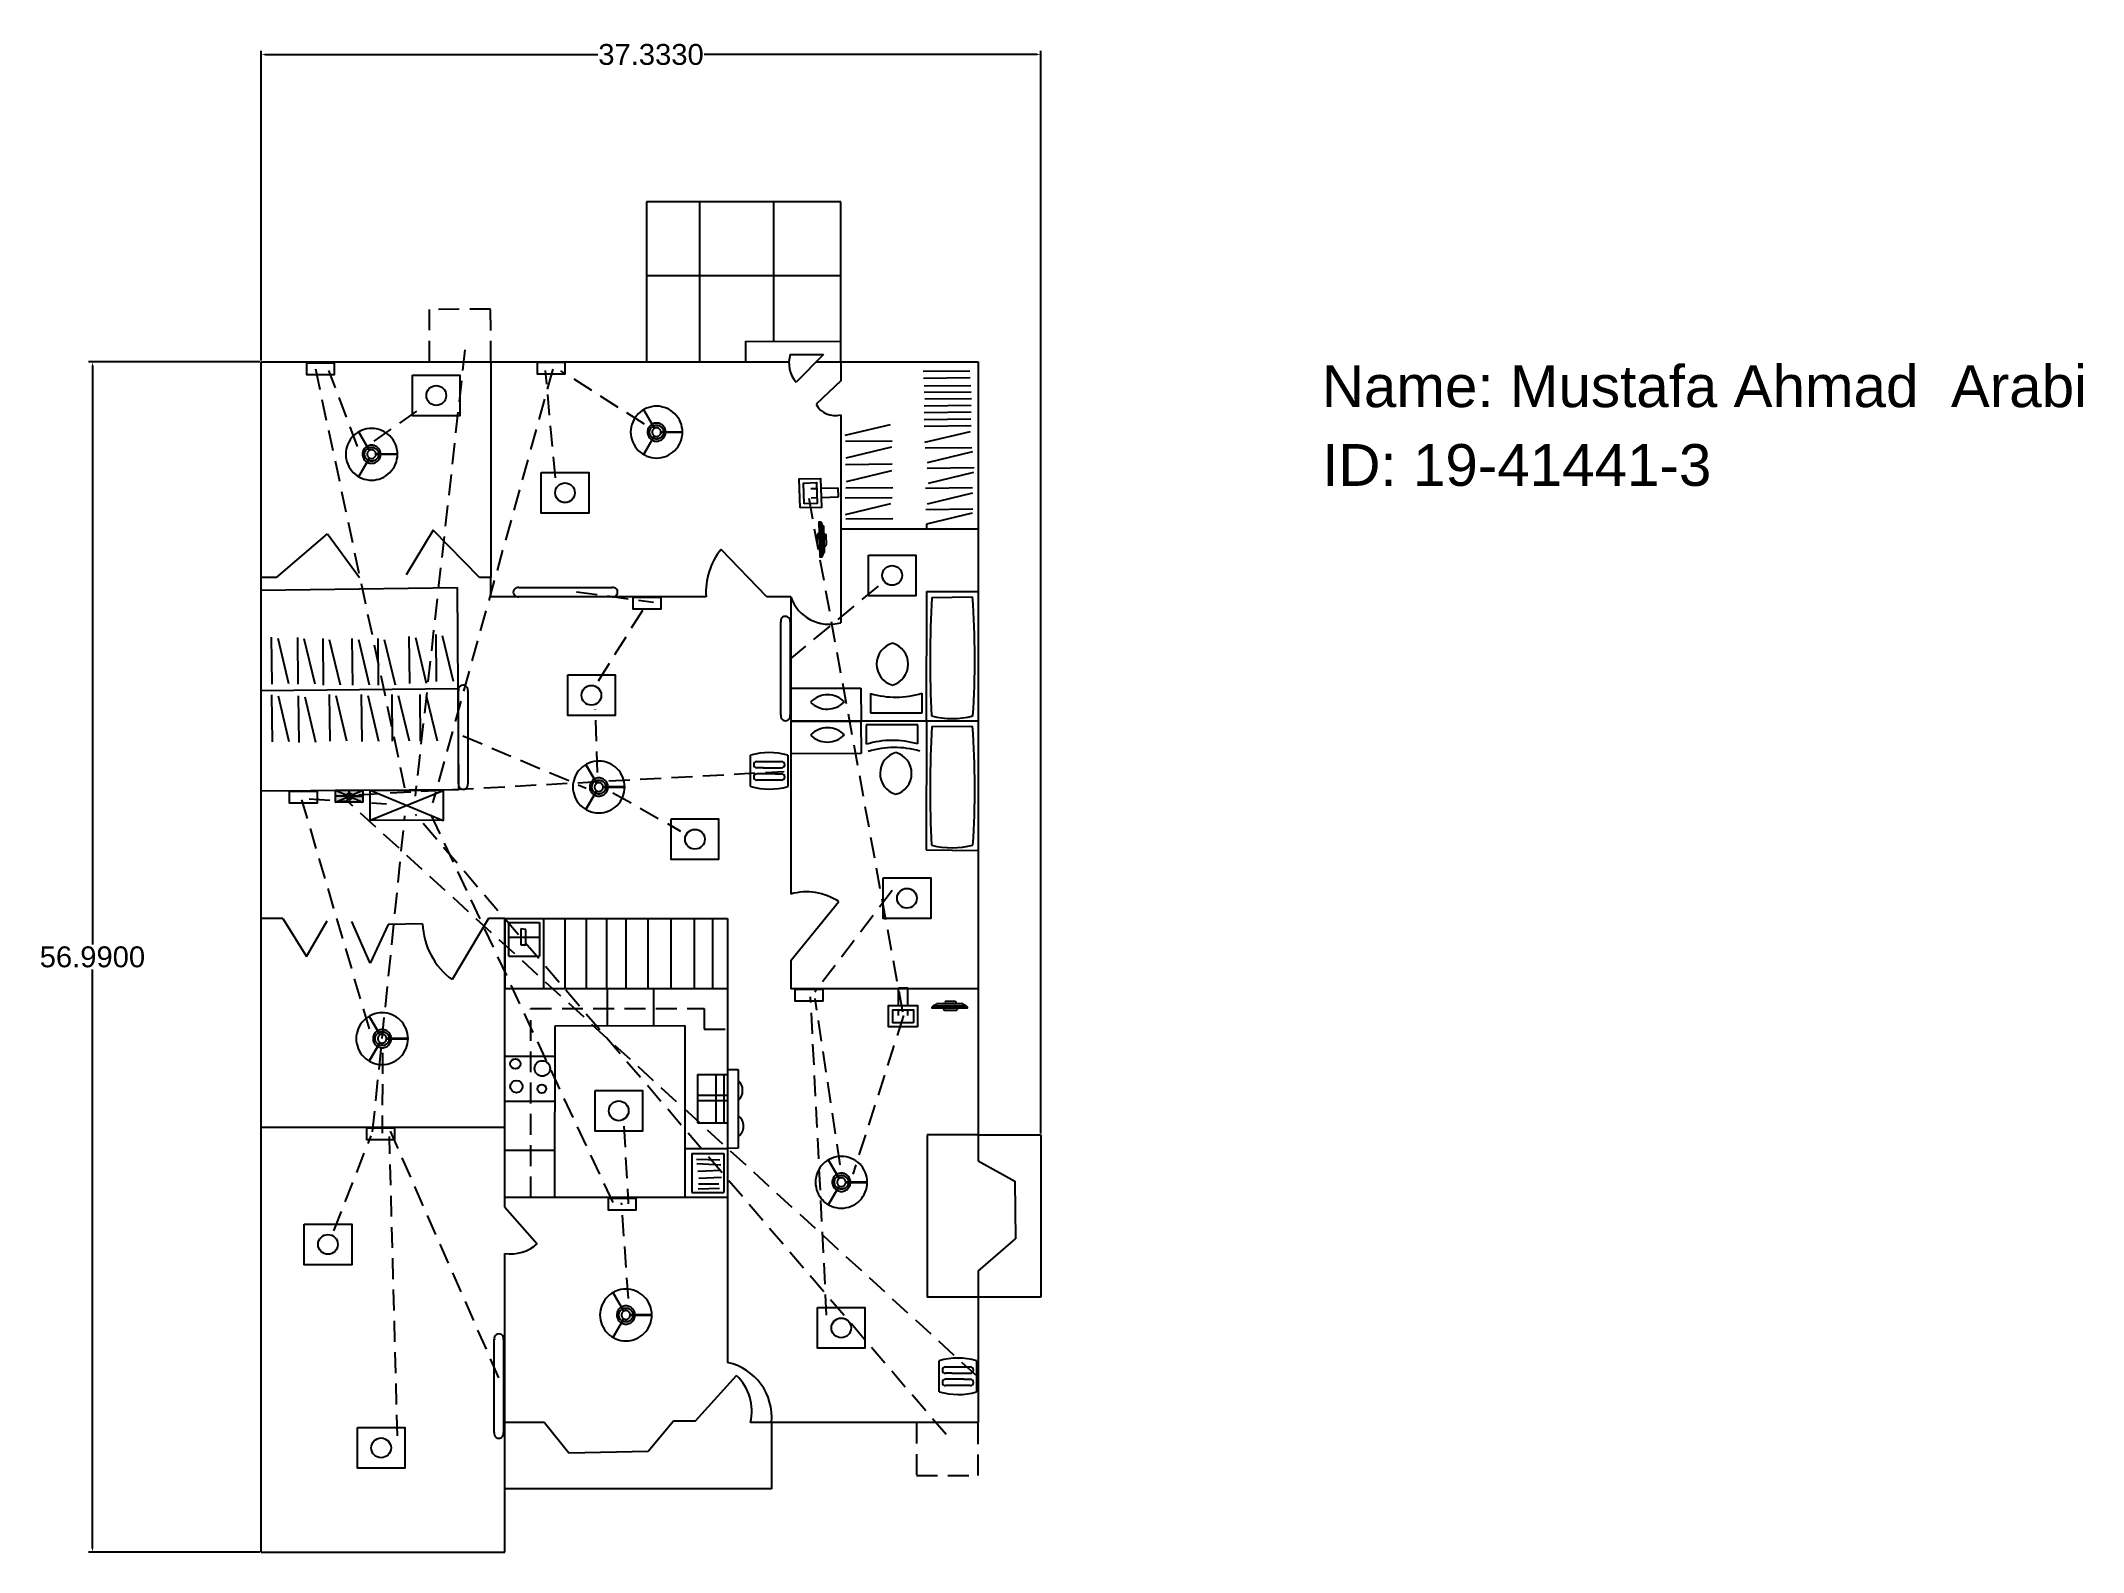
# Model space of a CAD drawing. Header units: inches. Extents: x 180.2 to 278, y 57.8 to 130.2.
import ezdxf

# ---------------------------------------------------------------- set-up
doc = ezdxf.new("R2010")
doc.units = ezdxf.units.IN
doc.header["$MEASUREMENT"] = 0
doc.linetypes.add('DASHEDX2', pattern=[1.5, 1, -0.5])
doc.styles.get("Standard").update_dxf_attribs({"font": 'arial.ttf'})
doc.dimstyles.get("Standard").update_dxf_attribs({"dimtxt": 1, "dimasz": 0.18, "dimexe": 0.18, "dimexo": 0.0625, "dimgap": 0.09, "dimtad": 0, "dimtih": 1, "dimtoh": 1, "dimdec": 4, "dimzin": 0, "dimdsep": 46, "dimtxsty": 'Standard', "dimcen": 0.09, "dimadec": 0, "dimazin": 0, "dimtfac": 1, "dimtdec": 4, "dimtofl": 0, "dimtmove": 0, "dimatfit": 3, "dimfxl": 1, "dimtolj": 1, "dimtzin": 0, "dimarcsym": 0})

# ---------------------------------------------------------------- blocks, each defined once
blk = doc.blocks.new('*D6')
at = {"color": 0, "linetype": 'Continuous', "lineweight": -2, "transparency": 16777216}
for p, q in [((190.721, 114.828), (182.523, 114.828)), ((182.703, 114.648), (182.703, 86.933)), ((182.703, 58.018), (182.703, 85.732)), ((190.721, 57.838), (182.523, 57.838))]:
    blk.add_line(p, q, dxfattribs=at)
at = {"color": 0, "linetype": 'Continuous', "transparency": 16777216}
for points in [[(182.673, 114.648), (182.733, 114.648), (182.703, 114.828)], [(182.673, 58.018), (182.733, 58.018), (182.703, 57.838)]]:
    blk.add_solid(points, dxfattribs=at)
at = {"layer": 'Defpoints', "color": 0, "linetype": 'Continuous', "transparency": 16777216}
for p in [(190.783, 114.828), (182.703, 57.838), (190.783, 57.838)]:
    blk.add_point(p, dxfattribs=at)
at = {"color": 0, "linetype": 'Continuous', "transparency": 16777216, "insert": (182.703, 86.333), "char_height": 1, "attachment_point": 5}
blk.add_mtext('\\A1;56.9900', dxfattribs=at)
blk = doc.blocks.new('*D7')
at = {"color": 0, "linetype": 'Continuous', "lineweight": -2, "transparency": 16777216}
for p, q in [((190.783, 114.89), (190.783, 129.717)), ((190.963, 129.537), (206.897, 129.537)), ((227.936, 129.537), (212.002, 129.537)), ((228.116, 77.881), (228.116, 129.717))]:
    blk.add_line(p, q, dxfattribs=at)
at = {"color": 0, "linetype": 'Continuous', "transparency": 16777216}
for points in [[(190.963, 129.567), (190.963, 129.507), (190.783, 129.537)], [(227.936, 129.567), (227.936, 129.507), (228.116, 129.537)]]:
    blk.add_solid(points, dxfattribs=at)
at = {"layer": 'Defpoints', "color": 0, "linetype": 'Continuous', "transparency": 16777216}
for p in [(228.116, 129.537), (190.783, 114.828), (228.116, 77.818)]:
    blk.add_point(p, dxfattribs=at)
at = {"color": 0, "linetype": 'Continuous', "transparency": 16777216, "insert": (209.45, 129.537), "char_height": 1, "attachment_point": 5}
blk.add_mtext('\\A1;37.3330', dxfattribs=at)
blk = doc.blocks.new('FRISBI_PL')
for points in [[(-29.6, -2.9), (-29.1, -5.8), (-28.4, -8.6), (-27.4, -11.4), (-26.2, -14), (-24.7, -16.5), (-23, -18.8), (-21, -21), (-18.8, -23), (-16.5, -24.7), (-14, -26.2), (-11.4, -27.4), (-8.6, -28.4), (-5.8, -29.1), (-2.9, -29.6), (0, -29.7), (2.9, -29.6), (5.8, -29.1), (8.6, -28.4), (11.4, -27.4), (14, -26.2), (16.5, -24.7), (18.8, -23), (21, -21), (23, -18.8), (24.7, -16.5), (26.2, -14), (27.4, -11.4), (28.4, -8.6), (29.1, -5.8), (29.6, -2.9), (29.7, 0), (29.6, 2.9), (29.1, 5.8), (28.4, 8.6), (27.4, 11.4), (26.2, 14), (24.7, 16.5), (23, 18.8), (21, 21), (18.8, 23), (16.5, 24.7), (14, 26.2), (11.4, 27.4), (8.6, 28.4), (5.8, 29.1), (2.9, 29.6), (0, 29.7), (-2.9, 29.6), (-5.8, 29.1), (-8.6, 28.4), (-11.4, 27.4), (-14, 26.2), (-16.5, 24.7), (-18.8, 23), (-21, 21), (-23, 18.8), (-24.7, 16.5), (-26.2, 14), (-27.4, 11.4), (-28.4, 8.6), (-29.1, 5.8), (-29.6, 2.9), (-29.7, 0)], [(-5, 0), (-5, -0.6), (-4.9, -1.1), (-4.7, -1.7), (-4.5, -2.2), (-4.2, -2.7), (-3.9, -3.1), (-3.5, -3.5), (-3.1, -3.9), (-2.7, -4.2), (-2.2, -4.5), (-1.7, -4.7), (-1.1, -4.9), (-0.6, -5), (0, -5), (0.6, -5), (1.1, -4.9), (1.7, -4.7), (2.2, -4.5), (2.7, -4.2), (3.1, -3.9), (3.5, -3.5), (3.9, -3.1), (4.2, -2.7), (4.5, -2.2), (4.7, -1.7), (4.9, -1.1), (5, -0.6), (5, 0), (5, 0.6), (4.9, 1.1), (4.7, 1.7), (4.5, 2.2), (4.2, 2.7), (3.9, 3.1), (3.5, 3.5), (3.1, 3.9), (2.7, 4.2), (2.2, 4.5), (1.7, 4.7), (1.1, 4.9), (0.6, 5), (0, 5), (-0.6, 5), (-1.1, 4.9), (-1.7, 4.7), (-2.2, 4.5), (-2.7, 4.2), (-3.1, 3.9), (-3.5, 3.5), (-3.9, 3.1), (-4.2, 2.7), (-4.5, 2.2), (-4.7, 1.7), (-4.9, 1.1), (-5, 0.6)]]:
    blk.add_lwpolyline(points, close=True)
for points in [[(-2.4, 4.4), (-14.6, 25.4), (-14.6, 25.4), (-14.6, 25.4), (-14.6, 25.4), (-14.6, 25.4), (-14.6, 25.5), (-14.6, 25.5), (-14.7, 25.4), (-14.7, 25.4), (-14.7, 25.4), (-14.7, 25.4), (-14.7, 25.4), (-14.7, 25.4), (-14.7, 25.4), (-14.7, 25.4), (-14.7, 25.4), (-14.7, 25.3), (-14.7, 25.3), (-14.7, 25.3), (-2.6, 4.3)], [(-5.3, 9), (-5.6, 8.8), (-6.6, 8.1), (-7.4, 7.3), (-8.2, 6.5), (-8.9, 5.5), (-9.4, 4.5), (-9.9, 3.4), (-10.2, 2.3), (-10.4, 1.1)], [(-10.4, 1.1), (-10.4, -0.1), (-10.4, -1.2), (-10.2, -2.4), (-9.8, -3.5), (-9.4, -4.6), (-8.8, -5.6), (-8.1, -6.6), (-7.3, -7.4), (-6.5, -8.2), (-5.5, -8.9), (-5.3, -9)], [(-8, 0), (-8, 0.8), (-7.8, 1.6), (-7.7, 2.3), (-7.4, 3.1), (-7.1, 3.8), (-6.6, 4.4), (-6.2, 5.1), (-5.7, 5.7), (-5.1, 6.2), (-4.4, 6.6), (-4.1, 6.9)], [(-4.1, -6.9), (-4.4, -6.6), (-5.1, -6.2), (-5.7, -5.7), (-6.2, -5.1), (-6.6, -4.4), (-7.1, -3.8), (-7.4, -3.1), (-7.7, -2.3), (-7.8, -1.6), (-8, -0.8), (-8, 0)], [(10.4, 0.1), (10.4, 1.2), (10.2, 2.4), (9.8, 3.5), (9.4, 4.6), (8.8, 5.6), (8.1, 6.6), (7.3, 7.4), (6.5, 8.2), (5.5, 8.9), (4.5, 9.4), (3.4, 9.9), (2.3, 10.2), (1.1, 10.4), (-0.1, 10.4), (-1.2, 10.4), (-2.4, 10.2), (-3.5, 9.8), (-4.6, 9.4), (-5.1, 9.1)], [(-3.9, 7), (-3.8, 7.1), (-3.1, 7.4), (-2.3, 7.7), (-1.6, 7.8), (-0.8, 8), (0, 8), (0.8, 8), (1.6, 7.8), (2.3, 7.7), (3.1, 7.4), (3.8, 7.1), (4.4, 6.6), (5.1, 6.2), (5.7, 5.7), (6.2, 5.1), (6.6, 4.4), (7.1, 3.8), (7.4, 3.1), (7.7, 2.3), (7.8, 1.6), (8, 0.8), (8, 0.1)], [(5, -0.1), (29.3, -0.1), (29.3, -0.1), (29.3, -0.1), (29.3, -0.1), (29.3, -0.1), (29.4, -0.1), (29.4, -0.1), (29.4, 0), (29.4, 0), (29.4, 0), (29.4, 0), (29.4, 0), (29.4, 0.1), (29.4, 0.1), (29.3, 0.1), (29.3, 0.1), (29.3, 0.1), (29.3, 0.1), (29.3, 0.1), (5, 0.1)], [(-2.6, -4.3), (-14.7, -25.3), (-14.7, -25.3), (-14.7, -25.3), (-14.7, -25.4), (-14.7, -25.4), (-14.7, -25.4), (-14.7, -25.4), (-14.7, -25.4), (-14.7, -25.4), (-14.7, -25.4), (-14.7, -25.4), (-14.7, -25.4), (-14.6, -25.5), (-14.6, -25.5), (-14.6, -25.4), (-14.6, -25.4), (-14.6, -25.4), (-14.6, -25.4), (-14.6, -25.4), (-2.4, -4.4)], [(-5.1, -9.1), (-4.5, -9.4), (-3.4, -9.9), (-2.3, -10.2), (-1.1, -10.4), (0.1, -10.4), (1.2, -10.4), (2.4, -10.2), (3.5, -9.8), (4.6, -9.4), (5.6, -8.8), (6.6, -8.1), (7.4, -7.3), (8.2, -6.5), (8.9, -5.5), (9.4, -4.5), (9.9, -3.4), (10.2, -2.3), (10.4, -1.1), (10.4, -0.1)], [(8, -0.1), (8, -0.8), (7.8, -1.6), (7.7, -2.3), (7.4, -3.1), (7.1, -3.8), (6.6, -4.4), (6.2, -5.1), (5.7, -5.7), (5.1, -6.2), (4.4, -6.6), (3.8, -7.1), (3.1, -7.4), (2.3, -7.7), (1.6, -7.8), (0.8, -8), (0, -8), (-0.8, -8), (-1.6, -7.8), (-2.3, -7.7), (-3.1, -7.4), (-3.8, -7.1), (-3.9, -7)]]:
    blk.add_lwpolyline(points)
blk = doc.blocks.new('Tv 05_top_cad-block.com')
at = {"color": 0, "lineweight": -2}
blk.add_line((276, -50), (-311, -50), dxfattribs=at)
for points in [[(101, 0), (-101, 0)], [(-345, -100), (-311, -50)], [(-345, -100), (311, -100)], [(-134, -50), (-126, -18)], [(110, -200), (-110, -200)], [(134, -50), (126, -18)], [(311, -100), (276, -50)]]:
    blk.add_lwpolyline(points, dxfattribs=at)
blk.add_lwpolyline([(-412, -120), (378, -120), (378, -150), (-412, -150)], close=True, dxfattribs=at)
for centre, radius, start, end in [((-101, -25), 25, 90, 164.7609), ((101, -25), 25, 15.2391, 90), ((-285, -257), 187, 103.3665, 132.9123), ((-110, -150), 50, 180, 270), ((-101, -25), 25, 266.5195, 273.4805), ((101, -25), 25, 266.5195, 273.4805), ((110, -150), 50, 270, 0), ((250, -257), 187, 47.0877, 76.6335)]:
    blk.add_arc(centre, radius, start, end, dxfattribs=at)

msp = doc.modelspace()

# ---------------------------------------------------------------- hatches: boundary and pattern name
at = {"linetype": 'Continuous', "true_color": 0x727430}
h = msp.add_hatch(color=67, dxfattribs=at)
h.dxf.hatch_style = 1
h.paths.add_polyline_path([(194.99932, 94.31462), (194.34124, 94.31462), (194.86367, 94.08544, -0.29770164), (194.99932, 94.17406)])
h.paths.add_polyline_path([(195.65741, 94.31462), (195.13498, 94.08544, -0.10372178), (195.14746, 94.02593), (195.65741, 94.02593)])
h.paths.add_polyline_path([(195.65741, 94.31462), (194.99932, 94.31462), (194.99932, 94.17406, -0.29770164), (195.13498, 94.08544)])
h.paths.add_polyline_path([(195.13498, 93.96642, -0.29770164), (194.99932, 93.8778), (194.99932, 93.73723), (195.65741, 93.73723)])
h.paths.add_polyline_path([(195.65741, 94.02593), (195.14746, 94.02593, -0.10372178), (195.13498, 93.96642), (195.65741, 93.73723)])
h.paths.add_polyline_path([(194.99932, 93.8778, -0.29770164), (194.86367, 93.96642), (194.34124, 93.73723), (194.99932, 93.73723)])
h.paths.add_polyline_path([(194.86367, 93.96642, -0.10372178), (194.85119, 94.02593), (194.34124, 94.02593), (194.34124, 93.73723)])
h.paths.add_polyline_path([(194.34124, 94.31462), (194.34124, 94.02593), (194.85119, 94.02593, -0.10372178), (194.86367, 94.08544)])
h.paths.add_polyline_path([(194.99932, 94.17406), (194.99932, 94.02593), (195.13498, 94.08544, 0.29770164)])
h.paths.add_polyline_path([(195.14746, 94.02593), (194.99932, 94.02593), (195.13498, 93.96642, 0.10372178)])
h.paths.add_polyline_path([(195.13498, 94.08544), (194.99932, 94.02593), (195.14746, 94.02593, 0.10372178)])
h.paths.add_polyline_path([(194.99932, 94.17406, 0.29770164), (194.86367, 94.08544), (194.99932, 94.02593)])
h.paths.add_polyline_path([(194.86367, 94.08544, 0.10372178), (194.85119, 94.02593), (194.99932, 94.02593)])
h.paths.add_polyline_path([(194.99932, 94.02593), (194.85119, 94.02593, 0.10372178), (194.86367, 93.96642)])
h.paths.add_polyline_path([(194.99932, 94.02593), (194.86367, 93.96642, 0.29770164), (194.99932, 93.8778)])
h.paths.add_polyline_path([(195.13498, 93.96642), (194.99932, 94.02593), (194.99932, 93.8778, 0.29770164)])

# ---------------------------------------------------------------- linework, layer by layer
for p, q in [((218.53303, 122.48177), (209.23471, 122.48177)), ((209.23471, 122.48177), (209.23471, 114.82785)), ((211.77919, 122.48177), (211.77919, 114.82785)), ((215.3067, 122.48177), (215.3067, 115.81613)), ((218.53303, 114.82785), (218.53303, 122.48177)), ((209.23471, 118.956), (218.53303, 118.956)), ((190.78303, 114.82785), (201.78303, 114.82785)), ((190.78303, 57.83785), (190.78303, 114.82785)), ((201.78303, 114.82785), (201.78303, 104.49785)), ((201.78303, 114.82785), (216.05479, 114.82785)), ((217.36787, 114.82785), (218.53303, 114.82785)), ((218.53303, 114.82785), (218.53303, 113.92399)), ((218.53303, 114.82785), (225.11603, 114.82785)), ((225.11603, 114.82785), (225.11603, 77.81802)), ((218.53303, 112.29352), (218.53303, 102.33557)), ((225.11603, 106.80876), (218.53303, 106.80876)), ((191.5226, 104.49785), (190.78303, 104.49785)), ((201.78303, 104.49785), (201.24405, 104.49785)), ((201.78303, 103.57785), (201.78303, 104.49785)), ((212.08991, 103.57785), (201.78303, 103.57785)), ((216.13732, 103.57785), (214.99409, 103.57785)), ((216.13732, 103.57785), (216.13732, 97.64534)), ((216.13732, 97.64534), (225.11603, 97.64534)), ((216.13732, 97.64534), (216.13732, 89.34442)), ((191.82269, 88.16785), (190.78303, 88.16785)), ((202.44303, 88.16785), (201.66496, 88.16785)), ((202.44303, 78.16785), (202.44303, 88.16785)), ((202.44303, 88.16785), (213.11603, 88.16785)), ((213.11603, 88.16785), (213.11603, 66.91884)), ((216.13732, 86.16159), (216.13732, 84.81465)), ((213.11603, 84.81465), (202.44303, 84.81465)), ((207.35815, 84.81465), (207.35815, 83.04178)), ((209.56118, 84.81465), (209.56118, 83.04753)), ((225.11603, 84.81465), (216.13732, 84.81465)), ((204.83721, 74.81506), (204.85999, 83.03526)), ((204.85999, 83.03526), (211.06938, 83.05147)), ((211.06938, 83.05147), (211.06938, 74.81506)), ((202.44303, 81.58834), (204.85598, 81.58834)), ((211.66825, 80.70232), (211.66825, 78.38561)), ((211.66825, 80.70232), (213.11603, 80.70232)), ((212.5513, 80.70232), (212.5513, 78.38561)), ((212.94105, 80.70232), (212.94105, 78.38561)), ((213.11603, 80.95055), (213.61957, 80.95055)), ((213.61957, 80.95055), (213.61957, 77.17353)), ((202.44303, 79.43692), (204.85002, 79.43692)), ((211.66825, 79.71962), (213.11603, 79.71962)), ((211.66825, 79.4634), (213.11603, 79.4634)), ((211.66825, 78.38561), (213.11603, 78.38561)), ((202.44303, 78.16785), (190.78303, 78.16785)), ((202.44303, 74.35242), (202.44303, 78.16785)), ((225.11603, 77.81802), (222.67719, 77.81802)), ((222.67719, 77.81802), (222.67719, 70.04879)), ((225.11603, 77.81802), (228.11603, 77.81802)), ((225.11603, 77.81802), (225.11603, 76.56676)), ((228.11603, 77.81802), (228.11603, 70.04879)), ((211.06938, 77.15687), (213.11603, 77.15687)), ((211.40483, 76.91958), (212.93206, 76.91958)), ((211.40483, 76.91958), (211.40483, 75.05295)), ((212.93206, 76.91958), (212.93206, 75.05295)), ((213.61957, 77.17353), (213.11603, 77.15687)), ((225.11603, 76.56676), (226.87327, 75.59316)), ((226.87327, 75.59316), (226.9043, 72.8322)), ((213.11603, 74.81506), (202.44303, 74.81506)), ((211.40483, 75.05295), (212.93206, 75.05295)), ((225.11603, 71.28683), (226.9043, 72.8322)), ((202.44303, 57.83785), (202.44303, 72.13467)), ((225.11603, 71.28683), (225.11603, 70.04879)), ((228.11603, 70.04879), (222.67719, 70.04879)), ((225.11603, 70.04879), (225.11603, 64.0455)), ((204.35013, 64.0455), (202.44303, 64.0455)), ((225.11603, 64.0455), (214.20848, 64.0455)), ((215.22052, 64.0455), (215.22052, 60.86506)), ((215.22052, 60.86506), (202.44303, 60.86506)), ((190.78303, 57.83785), (202.44303, 57.83785))]:
    msp.add_line(p, q)
at = {"linetype": 'DASHEDX2'}
for p, q in [((201.76954, 117.35045), (198.82093, 117.33468)), ((201.78303, 114.82785), (201.76954, 117.35045)), ((198.82093, 117.33468), (198.83442, 114.81209)), ((195.3933, 110.77601), (194.02826, 114.40452)), ((204.87882, 109.27982), (204.39448, 114.40758)), ((209.14008, 111.83936), (205.12522, 114.39919)), ((196.18827, 111.02861), (198.56738, 112.69026)), ((205.87768, 103.81198), (209.56573, 103.32708)), ((220.32282, 104.07786), (215.90712, 100.43773)), ((206.92991, 99.54576), (209.24967, 103.25456)), ((206.88383, 95.17022), (206.79304, 98.17711)), ((200.44391, 96.92152), (206.33691, 94.42237)), ((207.62316, 94.19817), (210.85901, 92.36115)), ((195.96495, 82.89602), (192.73329, 93.85937)), ((220.9968, 89.51075), (217.28817, 84.64497)), ((217.86014, 69.17659), (217.09094, 84.43202)), ((218.50512, 76.37547), (217.30678, 84.34094)), ((203.68786, 74.81506), (203.68786, 83.86593)), ((203.68786, 83.86593), (211.9924, 83.86593)), ((211.9924, 83.86593), (211.9924, 82.87055)), ((221.53666, 83.52595), (219.11215, 75.93047)), ((211.9924, 82.87055), (213.11603, 82.87055)), ((196.59964, 81.74096), (196.57257, 77.89977)), ((208.15234, 78.23166), (208.35651, 74.51489)), ((194.26088, 73.21425), (196.04865, 77.76891)), ((197.31046, 63.40807), (196.92855, 77.73174)), ((202.16898, 66.18204), (196.97444, 77.99791)), ((208.36977, 69.9764), (208.03751, 74.56922)), ((222.16738, 64.03209), (222.16471, 61.50946)), ((225.11336, 61.50634), (225.11603, 64.02897)), ((222.16471, 61.50946), (225.11336, 61.50634))]:
    msp.add_line(p, q, dxfattribs=at)
at = {"color": 2, "linetype": 'DASHEDX2'}
for p, q in [((200.53976, 115.4005), (198.15494, 94.02757)), ((223.57691, 63.46284), (198.16585, 93.16005))]:
    msp.add_line(p, q, dxfattribs=at)
at = {"linetype": 'Continuous'}
for p, q in [((213.98862, 114.82785), (213.99727, 115.82193)), ((213.99727, 115.82193), (218.53303, 115.80183)), ((216.11696, 115.17589), (217.71607, 115.17589)), ((217.71607, 115.17589), (216.39587, 113.85629)), ((218.53303, 113.92399), (217.35043, 112.79377)), ((222.47778, 114.37938), (224.71992, 114.40225)), ((222.48922, 114.0478), (224.73136, 114.07067)), ((222.52354, 113.67049), (224.76568, 113.69335)), ((222.53498, 113.37321), (224.77712, 113.39608)), ((222.53498, 112.72148), (224.77712, 112.74435)), ((222.55786, 113.05306), (224.8, 113.07593)), ((220.89974, 111.80898), (218.72371, 111.29114)), ((222.52354, 112.06975), (224.76568, 112.09262)), ((222.53498, 112.40133), (224.77712, 112.4242)), ((222.53498, 111.74961), (224.77712, 111.77247)), ((218.75836, 111.02563), (221.0005, 111.04849)), ((220.95748, 110.73539), (218.78146, 110.21754)), ((224.72822, 111.47706), (222.55219, 110.95921)), ((222.57522, 110.70607), (224.81736, 110.72894)), ((224.84335, 110.51041), (222.66732, 109.99256)), ((218.75836, 109.9174), (221.0005, 109.94027)), ((220.96903, 109.60407), (218.79301, 109.08623)), ((222.67884, 109.73938), (224.92098, 109.76225)), ((217.1074, 108.75675), (217.38478, 108.76449)), ((217.58291, 108.77002), (218.41337, 108.79319)), ((218.42556, 108.35604), (218.41337, 108.79319)), ((218.78146, 108.78608), (221.0236, 108.80895)), ((222.59824, 108.78421), (224.84039, 108.80708)), ((224.88941, 109.52071), (222.71338, 109.00286)), ((217.11959, 108.31961), (217.39698, 108.32735)), ((217.59511, 108.33287), (218.42556, 108.35604)), ((218.74681, 108.31278), (220.98895, 108.33564)), ((220.92284, 108.02254), (218.74681, 107.50469)), ((222.60976, 107.75998), (224.8519, 107.78285)), ((224.82033, 107.57583), (222.6443, 107.05799)), ((224.84335, 108.53101), (222.66732, 108.01316)), ((191.5226, 104.49785), (193.96358, 106.59555)), ((193.96358, 106.59555), (195.49184, 104.49514)), ((199.01533, 106.76528), (197.72055, 104.62244)), ((201.24405, 104.49785), (199.01533, 106.76528)), ((218.78146, 107.30844), (221.0236, 107.33131)), ((222.6443, 107.05799), (222.64395, 106.80876)), ((214.99409, 103.57785), (212.80129, 105.84589)), ((190.78303, 103.89581), (200.17153, 104.02761)), ((200.17153, 104.02761), (200.22427, 94.35392)), ((222.63977, 103.82272), (222.63113, 97.64534)), ((222.63977, 103.82272), (225.11603, 103.83132)), ((222.90188, 103.54976), (224.8454, 103.56758)), ((199.18293, 99.52447), (199.16006, 101.76661)), ((199.45548, 101.71771), (199.97332, 99.54168)), ((191.30584, 99.40047), (191.28297, 101.64261)), ((191.57839, 101.59371), (192.09623, 99.41768)), ((192.5585, 99.3864), (192.53563, 101.62854)), ((192.83105, 101.57964), (193.3489, 99.40361)), ((193.76894, 99.34419), (193.74607, 101.58633)), ((194.04149, 101.53743), (194.55933, 99.36141)), ((195.16534, 99.33953), (195.14247, 101.58168)), ((195.43789, 101.53278), (195.95573, 99.35675)), ((196.40762, 99.33953), (196.38475, 101.58168)), ((196.68017, 101.53278), (197.19802, 99.35675)), ((197.8966, 99.4276), (197.87373, 101.66974)), ((198.16914, 101.62084), (198.68699, 99.44481)), ((190.78303, 99.09384), (200.1979, 99.19068)), ((191.32191, 96.63584), (191.29905, 98.87798)), ((191.59446, 98.82908), (192.11231, 96.65305)), ((192.59657, 96.59337), (192.5737, 98.83551)), ((192.86911, 98.78661), (193.38696, 96.61058)), ((194.08366, 96.66415), (194.06079, 98.90629)), ((194.35621, 98.85739), (194.87405, 96.68136)), ((195.61324, 96.64999), (195.59038, 98.89213)), ((195.88579, 98.84323), (196.40364, 96.6672)), ((197.07201, 96.66415), (197.04915, 98.90629)), ((197.34456, 98.85739), (197.86241, 96.68136)), ((198.41748, 96.66415), (198.39461, 98.90629)), ((198.69003, 98.85739), (199.20787, 96.68136)), ((216.13732, 99.19638), (219.49445, 99.19638)), ((219.49445, 99.19638), (219.50595, 97.64534)), ((219.96153, 98.94438), (219.96153, 98.02737)), ((222.42787, 98.02737), (222.42787, 98.95629)), ((219.96153, 98.02737), (222.42787, 98.02737)), ((216.13732, 97.61884), (219.49445, 97.61884)), ((219.49445, 97.61884), (219.50595, 96.0678)), ((222.21844, 97.44622), (219.75211, 97.44622)), ((219.75211, 97.44622), (219.75211, 96.5173)), ((222.21844, 96.52921), (222.21844, 97.44622)), ((222.63977, 97.63675), (222.63113, 91.45937)), ((222.63977, 97.63675), (225.11603, 97.64534)), ((222.90188, 97.36378), (224.8454, 97.3816)), ((219.50595, 96.0678), (216.13732, 96.0557)), ((214.82021, 95.38492), (214.51865, 95.38492)), ((214.82021, 95.09545), (214.51865, 95.09545)), ((215.39798, 95.38492), (215.69954, 95.38492)), ((215.39798, 95.09545), (215.69954, 95.09545)), ((190.78303, 94.29224), (200.22427, 94.35392)), ((194.34124, 93.73723), (195.65741, 94.31462)), ((194.34124, 94.31462), (195.65741, 93.73723)), ((195.65741, 94.02593), (194.34124, 94.02593)), ((194.99932, 94.02593), (194.99932, 94.31462)), ((194.99932, 94.31462), (194.99932, 93.73723)), ((194.99932, 94.02593), (195.65741, 94.02593)), ((196.00653, 94.31744), (199.49386, 92.86618)), ((196.00653, 92.87934), (199.49386, 94.30428)), ((222.63113, 91.45937), (225.11603, 91.43512)), ((191.82269, 88.16785), (192.95622, 86.35845)), ((192.95622, 86.35845), (193.9416, 88.06841)), ((195.99448, 86.04382), (195.13227, 88.02737)), ((201.66496, 88.16785), (199.93217, 85.25046)), ((202.44303, 88.16785), (202.44303, 84.81465)), ((202.44303, 88.16785), (202.44303, 84.81465)), ((202.44303, 88.16785), (202.44303, 84.81465)), ((202.44303, 88.16785), (202.44303, 84.81465)), ((202.44303, 88.16785), (202.44303, 84.81465)), ((204.29986, 88.16785), (204.29986, 84.81465)), ((205.32796, 88.16785), (205.32796, 84.81465)), ((206.34438, 88.16785), (206.34438, 84.81465)), ((207.31338, 88.16785), (207.31338, 84.81465)), ((208.2481, 88.16785), (208.2481, 84.81465)), ((209.30172, 88.16785), (209.30172, 84.81465)), ((210.39483, 88.16785), (210.39483, 84.81465)), ((211.52107, 88.16785), (211.52107, 84.81465)), ((212.39336, 88.16785), (212.39336, 84.81465)), ((216.13732, 86.16159), (218.44002, 88.98611)), ((196.86274, 87.88903), (195.99448, 86.04382)), ((198.51128, 87.91775), (196.86274, 87.88903)), ((202.63444, 86.37126), (202.63444, 87.97691)), ((202.63444, 87.97691), (204.10823, 87.97691)), ((202.63444, 87.28604), (204.10823, 87.28604)), ((203.21634, 87.68719), (203.21634, 86.91831)), ((203.46161, 87.64262), (203.21634, 87.68719)), ((203.46161, 86.91831), (203.46161, 87.64262)), ((204.10823, 87.97691), (204.10823, 86.37126)), ((202.63444, 86.37126), (204.10823, 86.37126)), ((203.21634, 86.91831), (203.46161, 86.91831)), ((221.30315, 84.00458), (221.30315, 84.83535)), ((221.74046, 84.83535), (221.30315, 84.83535)), ((221.74046, 84.00458), (221.74046, 84.83535)), ((221.30315, 83.52887), (221.30315, 83.80637)), ((221.74046, 83.52887), (221.74046, 83.80637)), ((202.44303, 77.08388), (204.8435, 77.08388)), ((211.63393, 76.65439), (212.74899, 76.62568)), ((211.6375, 76.44893), (212.7932, 76.38581)), ((211.69433, 76.0765), (212.79951, 76.12068)), ((211.71959, 75.4705), (212.69847, 75.47682)), ((211.73222, 75.73563), (212.83109, 75.78613)), ((202.44303, 74.35242), (204.00431, 72.5955)), ((211.71328, 75.23694), (212.72373, 75.26219)), ((211.57806, 64.12958), (213.54516, 66.30154)), ((223.85372, 66.40124), (223.55216, 66.40124)), ((223.85372, 66.11176), (223.55216, 66.11176)), ((224.43148, 66.40124), (224.73304, 66.40124)), ((224.43148, 66.11176), (224.73304, 66.11176)), ((204.35013, 64.0455), (205.51666, 62.59777)), ((209.31361, 62.66636), (210.52589, 64.12958)), ((210.52589, 64.12958), (211.57806, 64.12958)), ((205.51666, 62.59777), (209.31361, 62.66636))]:
    msp.add_line(p, q, dxfattribs=at)
at = {"color": 1, "linetype": 'DASHEDX2'}
for p, q in [((193.38239, 114.48569), (197.74695, 93.99552)), ((204.75085, 114.47623), (198.99395, 93.71601)), ((193.07678, 93.89936), (196.79042, 93.66973)), ((196.12111, 77.96036), (197.66698, 93.09309)), ((207.63325, 74.57502), (198.73316, 93.55729))]:
    msp.add_line(p, q, dxfattribs=at)
at = {"color": 5, "linetype": 'DASHEDX2'}
msp.add_line((221.50696, 83.69051), (216.95234, 108.63402), dxfattribs=at)
at = {"color": 3, "linetype": 'DASHEDX2'}
for p, q in [((195.456, 94.10297), (215.82107, 95.21759)), ((225.0763, 66.24847), (194.86781, 93.83271))]:
    msp.add_line(p, q, dxfattribs=at)
at = {"linetype": 'Continuous'}
for points in [[(192.96375, 114.77793), (194.27993, 114.77793), (194.27993, 114.20053), (192.96375, 114.20053)], [(204.00735, 114.81573), (205.32353, 114.81573), (205.32353, 114.23833), (204.00735, 114.23833)], [(198.03313, 114.18626), (200.30271, 114.18626), (200.30271, 112.24239), (198.03313, 112.24239)], [(204.19645, 109.52882), (206.46603, 109.52882), (206.46603, 107.58494), (204.19645, 107.58494)], [(216.58918, 107.82892), (216.55045, 109.2171), (217.56965, 109.24553), (217.60838, 107.85736)], [(216.78178, 108.03258), (216.75411, 109.02449), (217.37704, 109.04187), (217.40472, 108.04996)], [(219.86133, 105.57193), (222.13091, 105.57193), (222.13091, 103.62805), (219.86133, 103.62805)], [(208.60004, 103.55778), (209.91622, 103.55778), (209.91622, 102.98038), (208.60004, 102.98038)], [(205.46001, 99.83521), (207.72959, 99.83521), (207.72959, 97.89133), (205.46001, 97.89133)], [(192.14724, 94.26662), (193.46341, 94.26662), (193.46341, 93.68922), (192.14724, 93.68922)], [(194.34124, 94.31462), (195.65741, 94.31462), (195.65741, 93.73723), (194.34124, 93.73723)], [(196.00653, 94.31744), (199.49386, 94.30428), (199.49386, 92.86618), (196.00653, 92.87934)], [(210.41922, 92.93853), (212.6888, 92.93853), (212.6888, 90.99466), (210.41922, 90.99466)], [(220.5711, 90.11593), (222.84068, 90.11593), (222.84068, 88.17205), (220.5711, 88.17205)], [(216.35786, 84.78964), (217.67404, 84.78964), (217.67404, 84.21225), (216.35786, 84.21225)], [(222.21617, 82.98498), (220.82745, 82.98498), (220.82745, 84.00458), (222.21617, 84.00458)], [(222.01796, 83.18319), (221.02566, 83.18319), (221.02566, 83.80637), (222.01796, 83.80637)], [(206.76868, 79.93947), (209.03826, 79.93947), (209.03826, 77.9956), (206.76868, 77.9956)], [(195.84381, 78.15331), (197.15999, 78.15331), (197.15999, 77.57592), (195.84381, 77.57592)], [(207.40705, 74.79084), (208.72323, 74.79084), (208.72323, 74.21344), (207.40705, 74.21344)], [(192.84822, 73.54341), (195.1178, 73.54341), (195.1178, 71.59953), (192.84822, 71.59953)], [(217.42149, 69.54571), (219.69107, 69.54571), (219.69107, 67.60184), (217.42149, 67.60184)], [(195.39348, 63.80304), (197.66306, 63.80304), (197.66306, 61.85916), (195.39348, 61.85916)]]:
    msp.add_lwpolyline(points, close=True, dxfattribs=at)
for points in [[(203.12727, 104.01692), (207.58773, 104.01692)], [(207.58773, 103.57499), (203.12727, 103.57499)], [(215.6653, 97.91759), (215.6653, 102.37805)], [(216.10723, 102.37805), (216.10723, 97.91759)], [(200.23083, 94.62617), (200.23083, 99.08663)], [(200.67275, 99.08663), (200.67275, 94.62617)], [(214.21709, 94.50164), (214.21709, 95.98804)], [(216.0011, 95.98804), (216.0011, 94.49233)], [(214.51865, 95.68648), (215.69954, 95.68648)], [(214.82021, 95.38492), (215.39798, 95.38492)], [(215.39798, 95.09545), (214.82021, 95.09545)], [(215.69954, 94.79389), (214.51865, 94.79389)], [(201.94762, 63.56466), (201.94762, 68.02513)], [(202.38955, 68.02513), (202.38955, 63.56466)], [(223.25059, 65.51795), (223.25059, 67.00436)], [(223.55216, 66.7028), (224.73304, 66.7028)], [(225.0346, 67.00436), (225.0346, 65.50864)], [(224.73304, 65.8102), (223.55216, 65.8102)], [(223.85372, 66.40124), (224.43148, 66.40124)], [(224.43148, 66.11176), (223.85372, 66.11176)]]:
    msp.add_lwpolyline(points, dxfattribs=at)
for centre, radius in [((199.16792, 113.21433), 0.47222), ((205.33124, 108.55688), 0.47222), ((220.99612, 104.59999), 0.47222), ((206.5948, 98.86327), 0.47222), ((194.99932, 94.02593), 0.14813), ((211.55401, 91.96659), 0.47222), ((221.70589, 89.14399), 0.47222), ((202.95319, 81.21778), 0.24343), ((204.24505, 80.99552), 0.37043), ((203.00613, 80.12765), 0.29635), ((204.22387, 80.02181), 0.21178), ((207.90347, 78.96754), 0.47222), ((193.98301, 72.57147), 0.47222), ((218.55628, 68.57378), 0.47222), ((196.52827, 62.8311), 0.47222)]:
    msp.add_circle(centre, radius, dxfattribs=at)
for centre, radius, start, end in [((217.42387, 114.76285), 1.37063, 162.4612137, 221.4079862), ((218.25022, 113.27291), 1.01941, 208.035301, 286.1062271), ((215.30487, 103.81505), 3.2237, 140.9517503, 184.2195844), ((203.08082, 103.79596), 0.22579, 78.1275622, 281.8724378), ((207.62505, 103.79768), 0.22579, 260.4874626, 104.2323382), ((217.99099, 104.22142), 1.96221, 199.1465061, 286.0359119), ((273.53654, 100.54181), 50.72393, 176.6003459, 183.0194103), ((183.60959, 100.58694), 41.34339, 356.2361051, 4.1343048), ((215.88454, 102.41537), 0.22579, 350.4874626, 194.2323382), ((221.28737, 100.35064), 1.03724, 105.0337805, 254.3587094), ((220.72221, 100.35363), 1.04171, 285.9071165, 73.4853734), ((200.45006, 99.12395), 0.22579, 350.4874626, 194.2323382), ((217.90533, 97.74769), 1.13619, 45.0281193, 136.0524086), ((221.17483, 103.06534), 4.29586, 253.5944749, 286.9588442), ((215.88627, 97.87114), 0.22579, 168.1275622, 11.8724378), ((217.89046, 99.32457), 1.12543, 224.4675742, 316.6129538), ((223.86762, 101.71929), 3.97326, 255.6524063, 284.5203558), ((217.90533, 96.17015), 1.13619, 45.0281193, 136.0524086), ((217.89046, 97.74703), 1.12543, 224.4675742, 316.6129538), ((273.53654, 94.35583), 50.72393, 176.6003459, 183.0194103), ((183.60959, 94.40097), 41.34339, 356.2361051, 4.1343048), ((215.1091, 92.94518), 3.17091, 73.6616931, 106.3383069), ((221.00515, 92.40825), 4.29586, 73.5944749, 106.9588442), ((221.1053, 92.06656), 4.29586, 73.5944749, 106.9588442), ((221.45777, 95.11995), 1.04171, 105.9071165, 253.4853734), ((220.8926, 95.12295), 1.03724, 285.0337805, 74.3587094), ((214.51865, 95.5357), 0.15078, 90, 270), ((214.51865, 94.94467), 0.15078, 90, 270), ((215.69954, 95.5357), 0.15078, 270, 90), ((215.69954, 94.94467), 0.15078, 270, 90), ((200.45179, 94.57971), 0.22579, 168.1275622, 11.8724378), ((215.12498, 97.5398), 3.17091, 253.3624288, 286.0395), ((223.86762, 95.53332), 3.97326, 255.6524063, 284.5203558), ((216.89536, 86.63756), 2.811, 56.6667082, 105.6444461), ((201.97247, 88.04945), 3.46369, 182.1791017, 233.9102065), ((202.72718, 74.04716), 1.93349, 261.5489107, 311.3402855), ((202.16686, 68.06244), 0.22579, 350.4874626, 194.2323382), ((212.54459, 64.29295), 2.68734, 354.7167794, 77.7229732), ((224.1426, 63.9615), 3.17091, 73.6616931, 106.3383069), ((223.55216, 66.55202), 0.15078, 90, 270), ((224.73304, 66.55202), 0.15078, 270, 90), ((211.92922, 64.60089), 2.34595, 346.3056935, 46.46322), ((223.55216, 65.96098), 0.15078, 90, 270), ((224.73304, 65.96098), 0.15078, 270, 90), ((224.15848, 68.55611), 3.17091, 253.3624288, 286.0395), ((202.16858, 63.51821), 0.22579, 168.1275622, 11.8724378)]:
    msp.add_arc(centre, radius, start, end, dxfattribs=at)
for centre, start, end in [((213.19743, 79.93975), 311.2567561, 48.7432439), ((213.2379, 78.22771), 306.5988127, 53.4011873)]:
    msp.add_arc(centre, 0.64016, start, end)

# ---------------------------------------------------------------- block references
for name, p, xscale, yscale, zscale in [('FRISBI_PL', (209.71572, 111.46104), 0.04176499942057399, 0.04176499942057399, 0.04176499942057399), ('FRISBI_PL', (196.06998, 110.40154), 0.04176499942057399, 0.04176499942057399, 0.04176499942057399), ('FRISBI_PL', (206.95017, 94.46795), 0.04176499942057399, 0.04176499942057399, 0.04176499942057399), ('Tv 05_top_cad-block.com', (223.78721, 84.20052), 0.002136009780101767, 0.002136009780101767, 0.002136009780101767), ('FRISBI_PL', (196.5745, 82.42172), 0.04176499942057399, 0.04176499942057399, 0.04176499942057399), ('FRISBI_PL', (218.56504, 75.54629), 0.04176499942057399, 0.04176499942057399, 0.04176499942057399), ('FRISBI_PL', (208.2472, 69.19173), 0.04176499942057399, 0.04176499942057399, 0.04176499942057399)]:
    msp.add_blockref(name, p, dxfattribs=dict(xscale=xscale, yscale=yscale, zscale=zscale))
at = {"xscale": 0.002136009780101767, "yscale": 0.002136009780101767, "zscale": 0.002136009780101767, "rotation": 271.5981530023814}
msp.add_blockref('Tv 05_top_cad-block.com', (217.84806, 106.29239), dxfattribs=at)

# ---------------------------------------------------------------- texts
at = {"linetype": 'Continuous', "char_height": 2, "attachment_point": 1}
for s, width, insert in [('Name: Mustafa Ahmad  Arabi', 42.6006699, (241.56783, 114.65726)), ('ID: 19-41441-3', 32.4726846, (241.58429, 110.88746))]:
    msp.add_mtext_dynamic_manual_height_columns(s, width=width, gutter_width=1, heights=[0], dxfattribs=dict(at, insert=insert))

# ---------------------------------------------------------------- dimensions: what is measured, and where the dimension line sits
at = {"linetype": 'Continuous'}
dim = msp.add_linear_dim(base=(228.11603, 129.53711), p1=(190.78303, 114.82785), p2=(228.11603, 77.81802), dimstyle='Standard', dxfattribs=at)
dim.commit()
dim.dimension.update_dxf_attribs({"geometry": '*D7', "text_midpoint": (209.44953, 129.53711)})
dim = msp.add_linear_dim(base=(182.70259, 57.83785), p1=(190.78303, 114.82785), p2=(190.78303, 57.83785), angle=90, dimstyle='Standard', dxfattribs=at)
dim.commit()
dim.dimension.update_dxf_attribs({"geometry": '*D6', "text_midpoint": (182.70259, 86.33285)})

doc.saveas('drawing.dxf')
